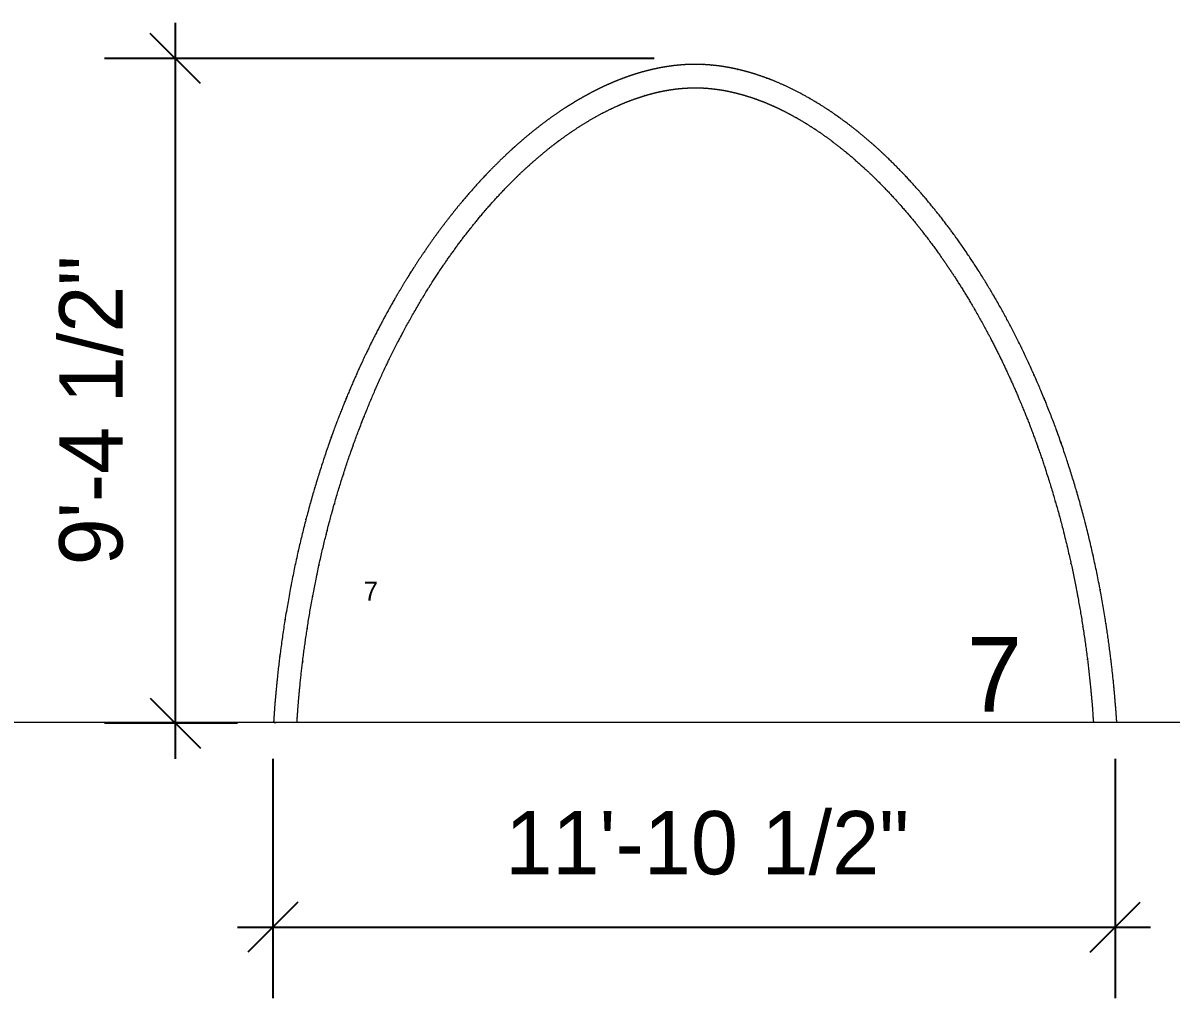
# Model space of a CAD drawing. Header units: inches. Extents: x -92.2 to -4.3, y -5886.5 to -5847.2.
# Drawn here: x -85.783 to -83.76, y -5867.929 to -5866.211 of the extents above; entities that cross this region are included whole.
import ezdxf

# ---------------------------------------------------------------- set-up
doc = ezdxf.new("R2010")
doc.units = ezdxf.units.IN
doc.header["$LTSCALE"] = 0.2
doc.header["$MEASUREMENT"] = 0
doc.header["$PDMODE"] = 1
doc.header["$PDSIZE"] = -2
doc.layers.get('0').update_dxf_attribs({"lineweight": 0})
doc.layers.add('Dimension', color=7, linetype='Continuous', lineweight=0)
doc.layers.add('NAILERS', color=7, linetype='Continuous', lineweight=0)
doc.styles.add('CityBlueprint', font='CityBlueprint')
doc.styles.add('Tw Cen MT', font='Tw Cen MT')
doc.dimstyles.new('Arch', dxfattribs={"dimtxt": 0.111581, "dimasz": 0.088379, "dimexe": 0.125, "dimexo": 0.0625, "dimgap": 0.0625, "dimtad": 1, "dimdec": 3, "dimzin": 15, "dimdsep": 46, "dimlunit": 4, "dimtxsty": 'CityBlueprint', "dimblk": 'VW_SLASH', "dimcen": 0, "dimdle": 0.0625, "dimazin": 0, "dimtfac": 1, "dimtdec": 3, "dimtix": 1, "dimtmove": 0, "dimatfit": 0, "dimldrblk": 'VW_FILLEDARROW', "dimfxl": 0, "dimfrac": 2, "dimtolj": 1, "dimtzin": 15, "dimarcsym": 0})

# ---------------------------------------------------------------- blocks, each defined once
blk = doc.blocks.new('block 98')
at = {"layer": 'NAILERS', "color": 3, "lineweight": 0}
blk.add_rational_spline([(-121.028, 40.092), (-121.193, 40.092), (-121.358, 40.092), (-121.359, 40.107), (-121.367, 40.216), (-121.374, 40.325), (-121.384, 40.434), (-121.389, 40.488), (-121.394, 40.542), (-121.415, 40.758), (-121.441, 40.974), (-121.442, 40.982), (-121.443, 40.989), (-121.472, 41.216), (-121.507, 41.442), (-121.507, 41.443), (-121.507, 41.444), (-121.542, 41.668), (-121.584, 41.89), (-121.584, 41.891), (-121.584, 41.892), (-121.626, 42.113), (-121.674, 42.333), (-121.674, 42.334), (-121.674, 42.335), (-121.722, 42.552), (-121.777, 42.768), (-121.777, 42.769), (-121.777, 42.77), (-121.831, 42.984), (-121.892, 43.196), (-121.893, 43.197), (-121.893, 43.198), (-121.953, 43.408), (-122.02, 43.615), (-122.029, 43.642), (-122.037, 43.668), (-122.087, 43.823), (-122.142, 43.975), (-122.143, 43.976), (-122.143, 43.977), (-122.197, 44.128), (-122.254, 44.278), (-122.311, 44.428), (-122.374, 44.576), (-122.394, 44.625), (-122.415, 44.674), (-122.476, 44.819), (-122.542, 44.962), (-122.542, 44.963), (-122.543, 44.964), (-122.608, 45.106), (-122.676, 45.246), (-122.744, 45.386), (-122.817, 45.524), (-122.829, 45.547), (-122.841, 45.57), (-122.937, 45.75), (-123.039, 45.925), (-123.039, 45.926), (-123.04, 45.928), (-123.141, 46.101), (-123.248, 46.271), (-123.253, 46.279), (-123.259, 46.287), (-123.356, 46.44), (-123.458, 46.588), (-123.475, 46.612), (-123.491, 46.636), (-123.561, 46.737), (-123.635, 46.835), (-123.709, 46.934), (-123.784, 47.031), (-123.785, 47.032), (-123.786, 47.034), (-123.862, 47.13), (-123.941, 47.224), (-123.942, 47.226), (-123.943, 47.227), (-124.02, 47.318), (-124.099, 47.408), (-124.1, 47.408), (-124.1, 47.409), (-124.178, 47.497), (-124.259, 47.582), (-124.261, 47.584), (-124.262, 47.585), (-124.341, 47.667), (-124.422, 47.748), (-124.422, 47.749), (-124.423, 47.749), (-124.503, 47.829), (-124.586, 47.905), (-124.601, 47.918), (-124.615, 47.931), (-124.669, 47.981), (-124.725, 48.029), (-124.725, 48.029), (-124.725, 48.03), (-124.78, 48.077), (-124.836, 48.123), (-124.836, 48.123), (-124.836, 48.124), (-124.891, 48.169), (-124.947, 48.213), (-124.947, 48.213), (-124.948, 48.213), (-125.003, 48.256), (-125.059, 48.298), (-125.059, 48.298), (-125.06, 48.299), (-125.115, 48.34), (-125.171, 48.379), (-125.171, 48.379), (-125.172, 48.38), (-125.227, 48.419), (-125.283, 48.456), (-125.284, 48.456), (-125.284, 48.456), (-125.34, 48.493), (-125.396, 48.528), (-125.396, 48.528), (-125.397, 48.529), (-125.452, 48.563), (-125.509, 48.596), (-125.509, 48.596), (-125.51, 48.596), (-125.565, 48.628), (-125.621, 48.659), (-125.622, 48.659), (-125.622, 48.659), (-125.678, 48.689), (-125.734, 48.717), (-125.734, 48.718), (-125.735, 48.718), (-125.79, 48.745), (-125.846, 48.771), (-125.847, 48.771), (-125.847, 48.772), (-125.902, 48.797), (-125.959, 48.82), (-125.959, 48.82), (-125.959, 48.821), (-126.015, 48.844), (-126.07, 48.864), (-126.071, 48.865), (-126.071, 48.865), (-126.126, 48.885), (-126.182, 48.904), (-126.182, 48.904), (-126.183, 48.904), (-126.238, 48.922), (-126.293, 48.938), (-126.294, 48.938), (-126.294, 48.939), (-126.349, 48.954), (-126.404, 48.968), (-126.404, 48.968), (-126.405, 48.968), (-126.459, 48.981), (-126.514, 48.992), (-126.514, 48.993), (-126.514, 48.993), (-126.568, 49.004), (-126.623, 49.012), (-126.623, 49.012), (-126.624, 49.012), (-126.677, 49.02), (-126.731, 49.026), (-126.732, 49.026), (-126.732, 49.026), (-126.785, 49.032), (-126.839, 49.036), (-126.839, 49.036), (-126.84, 49.036), (-126.893, 49.039), (-126.946, 49.04), (-126.999, 49.04), (-127.053, 49.038), (-127.053, 49.038), (-127.053, 49.038), (-127.106, 49.036), (-127.159, 49.032), (-127.16, 49.032), (-127.16, 49.032), (-127.214, 49.027), (-127.267, 49.02), (-127.268, 49.02), (-127.268, 49.02), (-127.322, 49.013), (-127.376, 49.003), (-127.377, 49.003), (-127.377, 49.003), (-127.432, 48.993), (-127.486, 48.981), (-127.486, 48.981), (-127.487, 48.981), (-127.542, 48.969), (-127.596, 48.954), (-127.596, 48.954), (-127.597, 48.954), (-127.652, 48.939), (-127.707, 48.922), (-127.707, 48.922), (-127.708, 48.922), (-127.763, 48.904), (-127.818, 48.885), (-127.819, 48.885), (-127.819, 48.885), (-127.875, 48.865), (-127.93, 48.843), (-127.93, 48.843), (-127.931, 48.843), (-127.987, 48.821), (-128.042, 48.797), (-128.042, 48.796), (-128.043, 48.796), (-128.099, 48.772), (-128.154, 48.745), (-128.155, 48.745), (-128.155, 48.745), (-128.211, 48.718), (-128.267, 48.689), (-128.267, 48.689), (-128.268, 48.689), (-128.324, 48.659), (-128.379, 48.628), (-128.38, 48.628), (-128.38, 48.628), (-128.437, 48.596), (-128.492, 48.563), (-128.493, 48.563), (-128.493, 48.562), (-128.549, 48.529), (-128.605, 48.493), (-128.605, 48.493), (-128.606, 48.492), (-128.662, 48.456), (-128.717, 48.419), (-128.718, 48.418), (-128.718, 48.418), (-128.774, 48.38), (-128.83, 48.34), (-128.83, 48.339), (-128.83, 48.339), (-128.887, 48.299), (-128.942, 48.257), (-128.956, 48.245), (-128.971, 48.234), (-129.056, 48.169), (-129.137, 48.1), (-129.138, 48.1), (-129.138, 48.099), (-129.221, 48.029), (-129.302, 47.957), (-129.303, 47.956), (-129.304, 47.955), (-129.388, 47.881), (-129.468, 47.803), (-129.482, 47.788), (-129.497, 47.774), (-129.606, 47.668), (-129.71, 47.557), (-129.712, 47.555), (-129.713, 47.553), (-129.821, 47.439), (-129.923, 47.32), (-129.925, 47.318), (-129.926, 47.316), (-130.032, 47.194), (-130.132, 47.067), (-130.138, 47.06), (-130.145, 47.052), (-130.238, 46.934), (-130.327, 46.813), (-130.415, 46.692), (-130.501, 46.569), (-130.505, 46.562), (-130.51, 46.556), (-130.604, 46.419), (-130.692, 46.279), (-130.701, 46.264), (-130.711, 46.249), (-130.818, 46.079), (-130.918, 45.906), (-130.919, 45.904), (-130.92, 45.903), (-131.021, 45.727), (-131.116, 45.547), (-131.117, 45.546), (-131.117, 45.545), (-131.213, 45.363), (-131.303, 45.177), (-131.303, 45.176), (-131.304, 45.175), (-131.394, 44.987), (-131.478, 44.796), (-131.478, 44.795), (-131.479, 44.794), (-131.563, 44.6), (-131.641, 44.404), (-131.642, 44.403), (-131.642, 44.402), (-131.721, 44.204), (-131.793, 44.003), (-131.793, 44.001), (-131.794, 44), (-131.867, 43.797), (-131.933, 43.591), (-131.933, 43.59), (-131.933, 43.589), (-132, 43.381), (-132.06, 43.171), (-132.06, 43.17), (-132.061, 43.169), (-132.121, 42.957), (-132.175, 42.743), (-132.175, 42.742), (-132.175, 42.741), (-132.23, 42.525), (-132.277, 42.307), (-132.277, 42.306), (-132.278, 42.305), (-132.325, 42.086), (-132.366, 41.865), (-132.367, 41.864), (-132.367, 41.863), (-132.408, 41.64), (-132.443, 41.415), (-132.443, 41.414), (-132.443, 41.413), (-132.478, 41.187), (-132.506, 40.96), (-132.507, 40.946), (-132.509, 40.931), (-132.534, 40.73), (-132.553, 40.527), (-132.557, 40.477), (-132.562, 40.427), (-132.571, 40.325), (-132.578, 40.223), (-132.581, 40.187), (-132.583, 40.151), (-132.585, 40.122), (-132.587, 40.092), (-132.752, 40.092), (-132.917, 40.092), (-132.915, 40.125), (-132.913, 40.157), (-132.91, 40.198), (-132.907, 40.238), (-132.9, 40.351), (-132.889, 40.463), (-132.884, 40.519), (-132.879, 40.574), (-132.858, 40.797), (-132.83, 41.019), (-132.828, 41.035), (-132.826, 41.051), (-132.795, 41.297), (-132.756, 41.541), (-132.756, 41.543), (-132.755, 41.545), (-132.717, 41.785), (-132.671, 42.023), (-132.671, 42.026), (-132.671, 42.028), (-132.626, 42.261), (-132.573, 42.494), (-132.572, 42.496), (-132.572, 42.498), (-132.52, 42.726), (-132.461, 42.952), (-132.461, 42.954), (-132.46, 42.956), (-132.402, 43.177), (-132.337, 43.397), (-132.336, 43.399), (-132.336, 43.401), (-132.272, 43.616), (-132.201, 43.829), (-132.2, 43.831), (-132.2, 43.833), (-132.13, 44.042), (-132.054, 44.248), (-132.044, 44.275), (-132.034, 44.301), (-131.978, 44.453), (-131.916, 44.603), (-131.915, 44.605), (-131.915, 44.607), (-131.855, 44.754), (-131.792, 44.899), (-131.729, 45.045), (-131.662, 45.188), (-131.64, 45.236), (-131.617, 45.283), (-131.552, 45.421), (-131.482, 45.558), (-131.481, 45.559), (-131.48, 45.561), (-131.412, 45.694), (-131.341, 45.826), (-131.34, 45.827), (-131.34, 45.827), (-131.27, 45.958), (-131.195, 46.086), (-131.182, 46.108), (-131.169, 46.13), (-131.12, 46.213), (-131.07, 46.296), (-131.02, 46.379), (-130.968, 46.46), (-130.955, 46.48), (-130.943, 46.499), (-130.867, 46.619), (-130.786, 46.737), (-130.759, 46.775), (-130.733, 46.813), (-130.655, 46.926), (-130.573, 47.036), (-130.572, 47.037), (-130.571, 47.039), (-130.491, 47.145), (-130.409, 47.25), (-130.408, 47.251), (-130.407, 47.252), (-130.327, 47.356), (-130.241, 47.456), (-130.24, 47.457), (-130.239, 47.459), (-130.156, 47.556), (-130.072, 47.651), (-130.071, 47.652), (-130.07, 47.653), (-129.987, 47.747), (-129.899, 47.837), (-129.884, 47.853), (-129.869, 47.869), (-129.812, 47.928), (-129.753, 47.985), (-129.753, 47.986), (-129.753, 47.986), (-129.695, 48.043), (-129.636, 48.098), (-129.636, 48.099), (-129.635, 48.099), (-129.578, 48.154), (-129.518, 48.207), (-129.518, 48.207), (-129.517, 48.207), (-129.459, 48.26), (-129.4, 48.31), (-129.399, 48.311), (-129.399, 48.311), (-129.34, 48.361), (-129.281, 48.41), (-129.28, 48.41), (-129.28, 48.411), (-129.221, 48.458), (-129.161, 48.504), (-129.16, 48.505), (-129.16, 48.505), (-129.101, 48.551), (-129.041, 48.595), (-129.04, 48.595), (-129.04, 48.595), (-128.98, 48.638), (-128.92, 48.68), (-128.92, 48.68), (-128.919, 48.681), (-128.86, 48.721), (-128.799, 48.76), (-128.799, 48.761), (-128.798, 48.761), (-128.739, 48.8), (-128.678, 48.836), (-128.677, 48.837), (-128.677, 48.837), (-128.617, 48.873), (-128.557, 48.907), (-128.556, 48.907), (-128.556, 48.908), (-128.496, 48.941), (-128.435, 48.973), (-128.435, 48.973), (-128.434, 48.974), (-128.375, 49.005), (-128.314, 49.034), (-128.313, 49.035), (-128.313, 49.035), (-128.253, 49.064), (-128.193, 49.091), (-128.192, 49.091), (-128.192, 49.091), (-128.132, 49.117), (-128.072, 49.142), (-128.071, 49.142), (-128.071, 49.142), (-128.011, 49.166), (-127.951, 49.188), (-127.95, 49.188), (-127.95, 49.188), (-127.89, 49.21), (-127.83, 49.229), (-127.83, 49.229), (-127.829, 49.229), (-127.77, 49.248), (-127.71, 49.265), (-127.71, 49.265), (-127.709, 49.265), (-127.65, 49.281), (-127.59, 49.295), (-127.59, 49.296), (-127.59, 49.296), (-127.531, 49.309), (-127.471, 49.321), (-127.471, 49.321), (-127.47, 49.321), (-127.412, 49.332), (-127.353, 49.341), (-127.352, 49.341), (-127.352, 49.341), (-127.294, 49.35), (-127.235, 49.356), (-127.235, 49.356), (-127.234, 49.356), (-127.176, 49.362), (-127.118, 49.365), (-127.114, 49.366), (-127.11, 49.366), (-127.06, 49.369), (-127.009, 49.369), (-126.958, 49.37), (-126.907, 49.369), (-126.907, 49.369), (-126.907, 49.369), (-126.857, 49.368), (-126.806, 49.364), (-126.802, 49.364), (-126.798, 49.364), (-126.74, 49.359), (-126.682, 49.353), (-126.681, 49.353), (-126.681, 49.353), (-126.622, 49.346), (-126.564, 49.337), (-126.563, 49.337), (-126.563, 49.336), (-126.504, 49.327), (-126.445, 49.315), (-126.445, 49.315), (-126.444, 49.315), (-126.385, 49.303), (-126.326, 49.288), (-126.325, 49.288), (-126.325, 49.288), (-126.265, 49.273), (-126.206, 49.256), (-126.206, 49.256), (-126.205, 49.256), (-126.145, 49.239), (-126.086, 49.219), (-126.085, 49.219), (-126.085, 49.219), (-126.025, 49.199), (-125.965, 49.177), (-125.965, 49.177), (-125.964, 49.177), (-125.904, 49.154), (-125.844, 49.13), (-125.844, 49.13), (-125.843, 49.129), (-125.783, 49.104), (-125.723, 49.077), (-125.723, 49.077), (-125.722, 49.077), (-125.662, 49.049), (-125.602, 49.02), (-125.601, 49.02), (-125.601, 49.019), (-125.54, 48.99), (-125.481, 48.958), (-125.48, 48.957), (-125.48, 48.957), (-125.419, 48.925), (-125.359, 48.89), (-125.359, 48.89), (-125.358, 48.89), (-125.298, 48.855), (-125.238, 48.818), (-125.238, 48.818), (-125.237, 48.818), (-125.176, 48.78), (-125.117, 48.741), (-125.116, 48.741), (-125.116, 48.741), (-125.055, 48.701), (-124.996, 48.66), (-124.996, 48.659), (-124.995, 48.659), (-124.935, 48.617), (-124.876, 48.573), (-124.86, 48.561), (-124.844, 48.55), (-124.753, 48.482), (-124.665, 48.41), (-124.665, 48.41), (-124.664, 48.409), (-124.575, 48.336), (-124.488, 48.261), (-124.487, 48.26), (-124.485, 48.258), (-124.396, 48.181), (-124.31, 48.099), (-124.294, 48.084), (-124.278, 48.069), (-124.161, 47.957), (-124.049, 47.84), (-124.047, 47.838), (-124.045, 47.836), (-123.93, 47.716), (-123.82, 47.59), (-123.818, 47.588), (-123.816, 47.586), (-123.703, 47.457), (-123.595, 47.323), (-123.593, 47.321), (-123.592, 47.319), (-123.481, 47.181), (-123.375, 47.039), (-123.374, 47.037), (-123.372, 47.035), (-123.264, 46.889), (-123.161, 46.738), (-123.16, 46.736), (-123.158, 46.734), (-123.053, 46.58), (-122.953, 46.421), (-122.952, 46.419), (-122.951, 46.417), (-122.849, 46.255), (-122.752, 46.089), (-122.751, 46.087), (-122.75, 46.085), (-122.651, 45.914), (-122.559, 45.741), (-122.558, 45.738), (-122.557, 45.736), (-122.462, 45.558), (-122.374, 45.377), (-122.373, 45.375), (-122.372, 45.373), (-122.282, 45.188), (-122.198, 44.999), (-122.197, 44.997), (-122.196, 44.995), (-122.11, 44.802), (-122.031, 44.607), (-122.03, 44.605), (-122.029, 44.602), (-121.948, 44.403), (-121.874, 44.2), (-121.873, 44.198), (-121.873, 44.196), (-121.797, 43.989), (-121.728, 43.78), (-121.728, 43.778), (-121.727, 43.775), (-121.657, 43.562), (-121.594, 43.346), (-121.593, 43.344), (-121.592, 43.342), (-121.528, 43.121), (-121.471, 42.899), (-121.47, 42.897), (-121.47, 42.895), (-121.411, 42.668), (-121.361, 42.44), (-121.36, 42.438), (-121.36, 42.435), (-121.308, 42.202), (-121.264, 41.968), (-121.263, 41.966), (-121.263, 41.963), (-121.218, 41.724), (-121.181, 41.484), (-121.18, 41.482), (-121.18, 41.48), (-121.142, 41.235), (-121.112, 40.989), (-121.108, 40.956), (-121.104, 40.924), (-121.081, 40.733), (-121.064, 40.542), (-121.061, 40.511), (-121.058, 40.479), (-121.047, 40.351), (-121.037, 40.222), (-121.032, 40.157), (-121.028, 40.092)], [1, 1, 1, 1, 1, 0.999912546177, 1, 1, 1, 0.999884851869, 1, 1, 1, 0.999883421258, 1, 1, 1, 0.999881435949, 1, 1, 1, 0.999878858035, 1, 1, 1, 0.999875642156, 1, 1, 1, 0.999871733885, 1, 1, 1, 0.999867075737, 1, 1, 1, 0.999860880399, 1, 1, 1, 0.999964307414, 1, 0.999851391903, 1, 1, 1, 0.999842815428, 1, 1, 1, 0.999959356339, 1, 0.999829548904, 1, 1, 1, 0.999818467925, 1, 1, 1, 0.999806213661, 1, 1, 1, 0.999792317045, 1, 1, 1, 0.999837654329, 1, 0.999953335617, 1, 1, 1, 0.999800545714, 1, 1, 1, 0.99994782258, 1, 1, 1, 0.999774373103, 1, 1, 1, 0.99994039472, 1, 1, 1, 0.999738704466, 1, 1, 1, 0.999928783616, 1, 1, 1, 0.999925215564, 1, 1, 1, 0.999920545918, 1, 1, 1, 0.99991537029, 1, 1, 1, 0.99990963524, 1, 1, 1, 0.999903283004, 1, 1, 1, 0.999896251844, 1, 1, 1, 0.999888476756, 1, 1, 1, 0.999879890631, 1, 1, 1, 0.999870426033, 1, 1, 1, 0.999860017765, 1, 1, 1, 0.999848606399, 1, 1, 1, 0.999836142977, 1, 1, 1, 0.999822595043, 1, 1, 1, 0.9998079541, 1, 1, 1, 0.999792244488, 1, 1, 1, 0.999775533432, 1, 1, 1, 0.99975794177, 1, 1, 1, 0.999739654921, 1, 1, 1, 0.999721220614, 1, 1, 1, 0.999699668017, 1, 0.999691768094, 1, 1, 1, 0.999711475982, 1, 1, 1, 0.99973033732, 1, 1, 1, 0.999748880181, 1, 1, 1, 0.999766845587, 1, 1, 1, 0.999784014292, 1, 1, 1, 0.999800234764, 1, 1, 1, 0.999815414348, 1, 1, 1, 0.999829508578, 1, 1, 1, 0.999842510712, 1, 1, 1, 0.99985444223, 1, 1, 1, 0.999865344659, 1, 1, 1, 0.999875272836, 1, 1, 1, 0.999884289563, 1, 1, 1, 0.999892461515, 1, 1, 1, 0.999899856213, 1, 1, 1, 0.999906539881, 1, 1, 1, 0.999910770821, 1, 1, 1, 0.999683814045, 1, 1, 1, 0.99992694617, 1, 1, 1, 0.99973246332, 1, 1, 1, 0.99975920154, 1, 1, 1, 0.999780406817, 1, 1, 1, 0.999797612397, 1, 1, 1, 0.99981180686, 1, 0.9998954762, 1, 1, 1, 0.999792799254, 1, 1, 1, 0.999806585897, 1, 1, 1, 0.999819004495, 1, 1, 1, 0.999829973716, 1, 1, 1, 0.999839646043, 1, 1, 1, 0.999848128304, 1, 1, 1, 0.999855522655, 1, 1, 1, 0.999861924343, 1, 1, 1, 0.999867420562, 1, 1, 1, 0.999872089802, 1, 1, 1, 0.999876002495, 1, 1, 1, 0.999879218849, 1, 1, 1, 0.999881798883, 1, 1, 1, 0.999883766671, 1, 1, 1, 0.999885261916, 1, 1, 1, 0.999935947133, 1, 1, 1, 0.999998231999, 1, 1, 1, 0.999997996149, 1, 1, 1, 0.999926718434, 1, 1, 1, 0.999869191748, 1, 1, 1, 0.999868699159, 1, 1, 1, 0.999868079472, 1, 1, 1, 0.999867232807, 1, 1, 1, 0.999866113222, 1, 1, 1, 0.999864656122, 1, 1, 1, 0.999862791061, 1, 1, 1, 0.999860438467, 1, 1, 1, 0.99985711343, 1, 1, 1, 0.999963888684, 1, 0.999851898153, 1, 1, 1, 0.999846341506, 1, 1, 1, 0.999960887522, 1, 1, 1, 0.999837095623, 1, 1, 1, 0.999957741173, 1, 0.999957367178, 1, 1, 1, 0.99982033268, 1, 1, 1, 0.999807422996, 1, 1, 1, 0.999950311831, 1, 1, 1, 0.999787153122, 1, 1, 1, 0.999944249742, 1, 1, 1, 0.999758963786, 1, 1, 1, 0.999935179295, 1, 1, 1, 0.99993250121, 1, 1, 1, 0.999928988558, 1, 1, 1, 0.999925137353, 1, 1, 1, 0.999920915126, 1, 1, 1, 0.999916286886, 1, 1, 1, 0.999911215226, 1, 1, 1, 0.999905660551, 1, 1, 1, 0.999899581488, 1, 1, 1, 0.999892935529, 1, 1, 1, 0.999885679962, 1, 1, 1, 0.999877773177, 1, 1, 1, 0.99986917643, 1, 1, 1, 0.999859856138, 1, 1, 1, 0.999849786793, 1, 1, 1, 0.999838954556, 1, 1, 1, 0.999827361544, 1, 1, 1, 0.999815030769, 1, 1, 1, 0.999802011597, 1, 1, 1, 0.999788385455, 1, 1, 1, 0.999774271368, 1, 1, 1, 0.999759831256, 1, 1, 1, 0.999745326492, 1, 1, 1, 0.999729917231, 1, 0.999842267475, 1, 1, 1, 0.999733986481, 1, 1, 1, 0.999748888638, 1, 1, 1, 0.999763405029, 1, 1, 1, 0.999777814724, 1, 1, 1, 0.999791835813, 1, 1, 1, 0.999805332967, 1, 1, 1, 0.999818195241, 1, 1, 1, 0.999830350773, 1, 1, 1, 0.999841757841, 1, 1, 1, 0.999852399703, 1, 1, 1, 0.99986227915, 1, 1, 1, 0.999871413724, 1, 1, 1, 0.999879831604, 1, 1, 1, 0.999887568191, 1, 1, 1, 0.999894663364, 1, 1, 1, 0.999901159328, 1, 1, 1, 0.999905248223, 1, 1, 1, 0.999661943001, 1, 1, 1, 0.999921519712, 1, 1, 1, 0.999711674012, 1, 1, 1, 0.999739823481, 1, 1, 1, 0.999762647281, 1, 1, 1, 0.999781650962, 1, 1, 1, 0.999797485649, 1, 1, 1, 0.999810686591, 1, 1, 1, 0.999821692448, 1, 1, 1, 0.999830862615, 1, 1, 1, 0.999838492099, 1, 1, 1, 0.999844823948, 1, 1, 1, 0.999850059464, 1, 1, 1, 0.9998543665, 1, 1, 1, 0.999857886172, 1, 1, 1, 0.999860738205, 1, 1, 1, 0.999863025381, 1, 1, 1, 0.999864836442, 1, 1, 1, 0.999866250971, 1, 1, 1, 0.999867333044, 1, 1, 1, 0.999868166552, 1, 1, 1, 0.999868723816, 1, 1, 1, 0.999869435629, 1, 1, 1, 0.999967454177, 1, 0.999991908463, 1], degree=2, knots=[0, 0, 0, 1, 1, 2, 2, 3, 3, 4, 4, 5, 5, 6, 6, 7, 7, 8, 8, 9, 9, 10, 10, 11, 11, 12, 12, 13, 13, 14, 14, 15, 15, 16, 16, 17, 17, 18, 18, 19, 19, 20, 20, 21, 21, 22, 22, 23, 23, 24, 24, 25, 25, 26, 26, 27, 27, 28, 28, 29, 29, 30, 30, 31, 31, 32, 32, 33, 33, 34, 34, 35, 35, 36, 36, 37, 37, 38, 38, 39, 39, 40, 40, 41, 41, 42, 42, 43, 43, 44, 44, 45, 45, 46, 46, 47, 47, 48, 48, 49, 49, 50, 50, 51, 51, 52, 52, 53, 53, 54, 54, 55, 55, 56, 56, 57, 57, 58, 58, 59, 59, 60, 60, 61, 61, 62, 62, 63, 63, 64, 64, 65, 65, 66, 66, 67, 67, 68, 68, 69, 69, 70, 70, 71, 71, 72, 72, 73, 73, 74, 74, 75, 75, 76, 76, 77, 77, 78, 78, 79, 79, 80, 80, 81, 81, 82, 82, 83, 83, 84, 84, 85, 85, 86, 86, 87, 87, 88, 88, 89, 89, 90, 90, 91, 91, 92, 92, 93, 93, 94, 94, 95, 95, 96, 96, 97, 97, 98, 98, 99, 99, 100, 100, 101, 101, 102, 102, 103, 103, 104, 104, 105, 105, 106, 106, 107, 107, 108, 108, 109, 109, 110, 110, 111, 111, 112, 112, 113, 113, 114, 114, 115, 115, 116, 116, 117, 117, 118, 118, 119, 119, 120, 120, 121, 121, 122, 122, 123, 123, 124, 124, 125, 125, 126, 126, 127, 127, 128, 128, 129, 129, 130, 130, 131, 131, 132, 132, 133, 133, 134, 134, 135, 135, 136, 136, 137, 137, 138, 138, 139, 139, 140, 140, 141, 141, 142, 142, 143, 143, 144, 144, 145, 145, 146, 146, 147, 147, 148, 148, 149, 149, 150, 150, 151, 151, 152, 152, 153, 153, 154, 154, 155, 155, 156, 156, 157, 157, 158, 158, 159, 159, 160, 160, 161, 161, 162, 162, 163, 163, 164, 164, 165, 165, 166, 166, 167, 167, 168, 168, 169, 169, 170, 170, 171, 171, 172, 172, 173, 173, 174, 174, 175, 175, 176, 176, 177, 177, 178, 178, 179, 179, 180, 180, 181, 181, 182, 182, 183, 183, 184, 184, 185, 185, 186, 186, 187, 187, 188, 188, 189, 189, 190, 190, 191, 191, 192, 192, 193, 193, 194, 194, 195, 195, 196, 196, 197, 197, 198, 198, 199, 199, 200, 200, 201, 201, 202, 202, 203, 203, 204, 204, 205, 205, 206, 206, 207, 207, 208, 208, 209, 209, 210, 210, 211, 211, 212, 212, 213, 213, 214, 214, 215, 215, 216, 216, 217, 217, 218, 218, 219, 219, 220, 220, 221, 221, 222, 222, 223, 223, 224, 224, 225, 225, 226, 226, 227, 227, 228, 228, 229, 229, 230, 230, 231, 231, 232, 232, 233, 233, 234, 234, 235, 235, 236, 236, 237, 237, 238, 238, 239, 239, 240, 240, 241, 241, 242, 242, 243, 243, 244, 244, 245, 245, 246, 246, 247, 247, 248, 248, 249, 249, 250, 250, 251, 251, 252, 252, 253, 253, 254, 254, 255, 255, 256, 256, 257, 257, 258, 258, 259, 259, 260, 260, 261, 261, 262, 262, 263, 263, 264, 264, 265, 265, 266, 266, 267, 267, 268, 268, 269, 269, 270, 270, 271, 271, 272, 272, 273, 273, 274, 274, 275, 275, 276, 276, 277, 277, 278, 278, 279, 279, 280, 280, 281, 281, 282, 282, 283, 283, 284, 284, 285, 285, 286, 286, 287, 287, 288, 288, 289, 289, 290, 290, 291, 291, 292, 292, 293, 293, 294, 294, 295, 295, 296, 296, 297, 297, 298, 298, 299, 299, 300, 300, 301, 301, 302, 302, 303, 303, 304, 304, 305, 305, 306, 306, 307, 307, 308, 308, 309, 309, 310, 310, 311, 311, 312, 312, 313, 313, 314, 314, 315, 315, 316, 316, 317, 317, 318, 318, 319, 319, 320, 320, 321, 321, 322, 322, 323, 323, 324, 324, 325, 325, 326, 326, 327, 327, 328, 328, 329, 329, 330, 330, 331, 331, 332, 332, 333, 333, 334, 334, 335, 335, 336, 336, 337, 337, 338, 338, 339, 339, 340, 340, 341, 341, 342, 342, 343, 343, 344, 344, 345, 345, 346, 346, 347, 347, 348, 348, 349, 349, 350, 350, 350], dxfattribs=at)
at = {"layer": 'NAILERS', "color": 250, "insert": (-123.143, 40.244), "char_height": 1.36111, "attachment_point": 7, "line_spacing_factor": 0.451678}
blk.add_mtext('{\\fMyriad Pro|b0|i0|c0|p0;\\H0.7708x;\\l7}', dxfattribs=at)
blk = doc.blocks.new('*D92')
at = {"layer": 'Defpoints', "color": 0, "lineweight": 0}
for p in [(-85.3429, -5867.445), (-83.8585, -5867.445), (-85.3429, -5867.8044)]:
    blk.add_point(p, dxfattribs=at)
at = {"layer": 'Dimension', "color": 0, "linetype": 'Continuous', "lineweight": -2}
for p, q in [((-85.3429, -5867.5075), (-85.3429, -5867.9294)), ((-83.8585, -5867.5075), (-83.8585, -5867.9294)), ((-85.4054, -5867.8044), (-85.3429, -5867.8044)), ((-85.3429, -5867.8044), (-83.8585, -5867.8044)), ((-83.8585, -5867.8044), (-83.796, -5867.8044))]:
    blk.add_line(p, q, dxfattribs=at)
at = {"layer": 'Dimension', "color": 7, "linetype": 'Continuous', "lineweight": -2}
for p, q in [((-85.2987, -5867.7602), (-85.3871, -5867.8486)), ((-83.9027, -5867.8486), (-83.8143, -5867.7602))]:
    blk.add_line(p, q, dxfattribs=at)
at = {"color": 0, "linetype": 'Continuous', "lineweight": -2}
blk.add_wipeout([(-84.9333, -5867.7419), (-84.268, -5867.7419), (-84.268, -5867.5641), (-84.9333, -5867.5641)], dxfattribs=at).dxf.layer = 'Dimension'
at = {"layer": 'Dimension', "color": 0, "insert": (-84.9333, -5867.5998), "char_height": 0.111581, "attachment_point": 1, "line_spacing_factor": 0.959794, "style": 'CityBlueprint'}
blk.add_mtext('11\'-10 1/2"', dxfattribs=at)
blk = doc.blocks.new('VW_FILLEDARROW')
at = {"color": 0, "lineweight": -2}
blk.add_solid([(0, 0), (-0.015, -0.004), (-0.015, 0.004)], dxfattribs=at)
blk = doc.blocks.new('VW_SLASH')
at = {"color": 0, "linetype": 'ByBlock', "lineweight": -2}
blk.add_line((0, 0), (-1, 0), dxfattribs=at)
at = {"color": 7, "linetype": 'ByBlock', "lineweight": -2}
blk.add_line((-0.005, -0.005), (0.005, 0.005), dxfattribs=at)
blk = doc.blocks.new('*D93')
at = {"layer": 'Defpoints', "color": 0, "lineweight": 0}
for p in [(-84.6085, -5866.2732), (-85.5147, -5867.445), (-85.3429, -5867.445)]:
    blk.add_point(p, dxfattribs=at)
at = {"layer": 'Dimension', "color": 0, "linetype": 'Continuous', "lineweight": -2}
for p, q in [((-85.5147, -5866.2732), (-85.5147, -5866.2107)), ((-84.671, -5866.2732), (-85.6397, -5866.2732)), ((-85.5147, -5867.445), (-85.5147, -5866.2732)), ((-85.4054, -5867.445), (-85.6397, -5867.445)), ((-85.5147, -5867.5075), (-85.5147, -5867.445))]:
    blk.add_line(p, q, dxfattribs=at)
at = {"layer": 'Dimension', "color": 7, "linetype": 'Continuous', "lineweight": -2}
for p, q in [((-85.4705, -5866.3174), (-85.5589, -5866.229)), ((-85.5589, -5867.4008), (-85.4705, -5867.4892))]:
    blk.add_line(p, q, dxfattribs=at)
at = {"color": 0, "linetype": 'Continuous', "lineweight": -2}
blk.add_wipeout([(-85.5772, -5867.1667), (-85.5772, -5866.5515), (-85.755, -5866.5515), (-85.755, -5867.1667)], dxfattribs=at).dxf.layer = 'Dimension'
at = {"layer": 'Dimension', "color": 0, "insert": (-85.7194, -5867.1667), "char_height": 0.11158, "attachment_point": 1, "rotation": 90, "line_spacing_factor": 0.959794, "style": 'CityBlueprint'}
blk.add_mtext('9\'-4 1/2"', dxfattribs=at)

msp = doc.modelspace()

# ---------------------------------------------------------------- linework, layer by layer
at = {"color": 5, "linetype": 'Continuous', "lineweight": 0}
msp.add_line((-90.880539, -5867.443352), (-66.083664, -5867.443352), dxfattribs=at)

# ---------------------------------------------------------------- block references
at = {"layer": 'NAILERS', "color": 17, "xscale": 0.125, "yscale": 0.125, "zscale": 0.125}
msp.add_blockref('block 98', (-68.726966, -5872.454908), dxfattribs=at)

# ---------------------------------------------------------------- next in the draw order: dimensions: what is measured, and where the dimension line sits
at = {"layer": 'Dimension', "color": 250, "linetype": 'Continuous', "lineweight": 0}
dim = msp.add_linear_dim(base=(-85.34286, -5867.804413), p1=(-83.858485, -5867.445038), p2=(-85.34286, -5867.445038), dimstyle='Arch', override={"dimgap": 0.0625, "dimlfac": 96, "dimpost": '<>', "dimtxsty": 'CityBlueprint', "dimtmove": 2}, dxfattribs=at)
dim.commit()
dim.dimension.update_dxf_attribs({"geometry": '*D92', "text_midpoint": (-84.600673, -5867.804413)})

# ---------------------------------------------------------------- next in the draw order: dimensions: what is measured, and where the dimension line sits
dim = msp.add_linear_dim(base=(-85.514735, -5867.445038), p1=(-84.608485, -5866.273163), p2=(-85.34286, -5867.445038), angle=90, dimstyle='Arch', override={"dimgap": 0.0625, "dimlfac": 96, "dimpost": '<>', "dimtxsty": 'CityBlueprint', "dimtmove": 2}, dxfattribs=at)
dim.commit()
dim.dimension.update_dxf_attribs({"geometry": '*D93', "text_midpoint": (-85.514735, -5866.859101)})

# ---------------------------------------------------------------- next in the draw order: texts
at = {"layer": 'NAILERS', "color": 250, "insert": (-85.182602, -5867.195616), "char_height": 0.033546, "width": 0.03034777, "attachment_point": 1, "line_spacing_factor": 1.06639, "style": 'Tw Cen MT'}
msp.add_mtext('7', dxfattribs=at)

doc.saveas('drawing.dxf')
